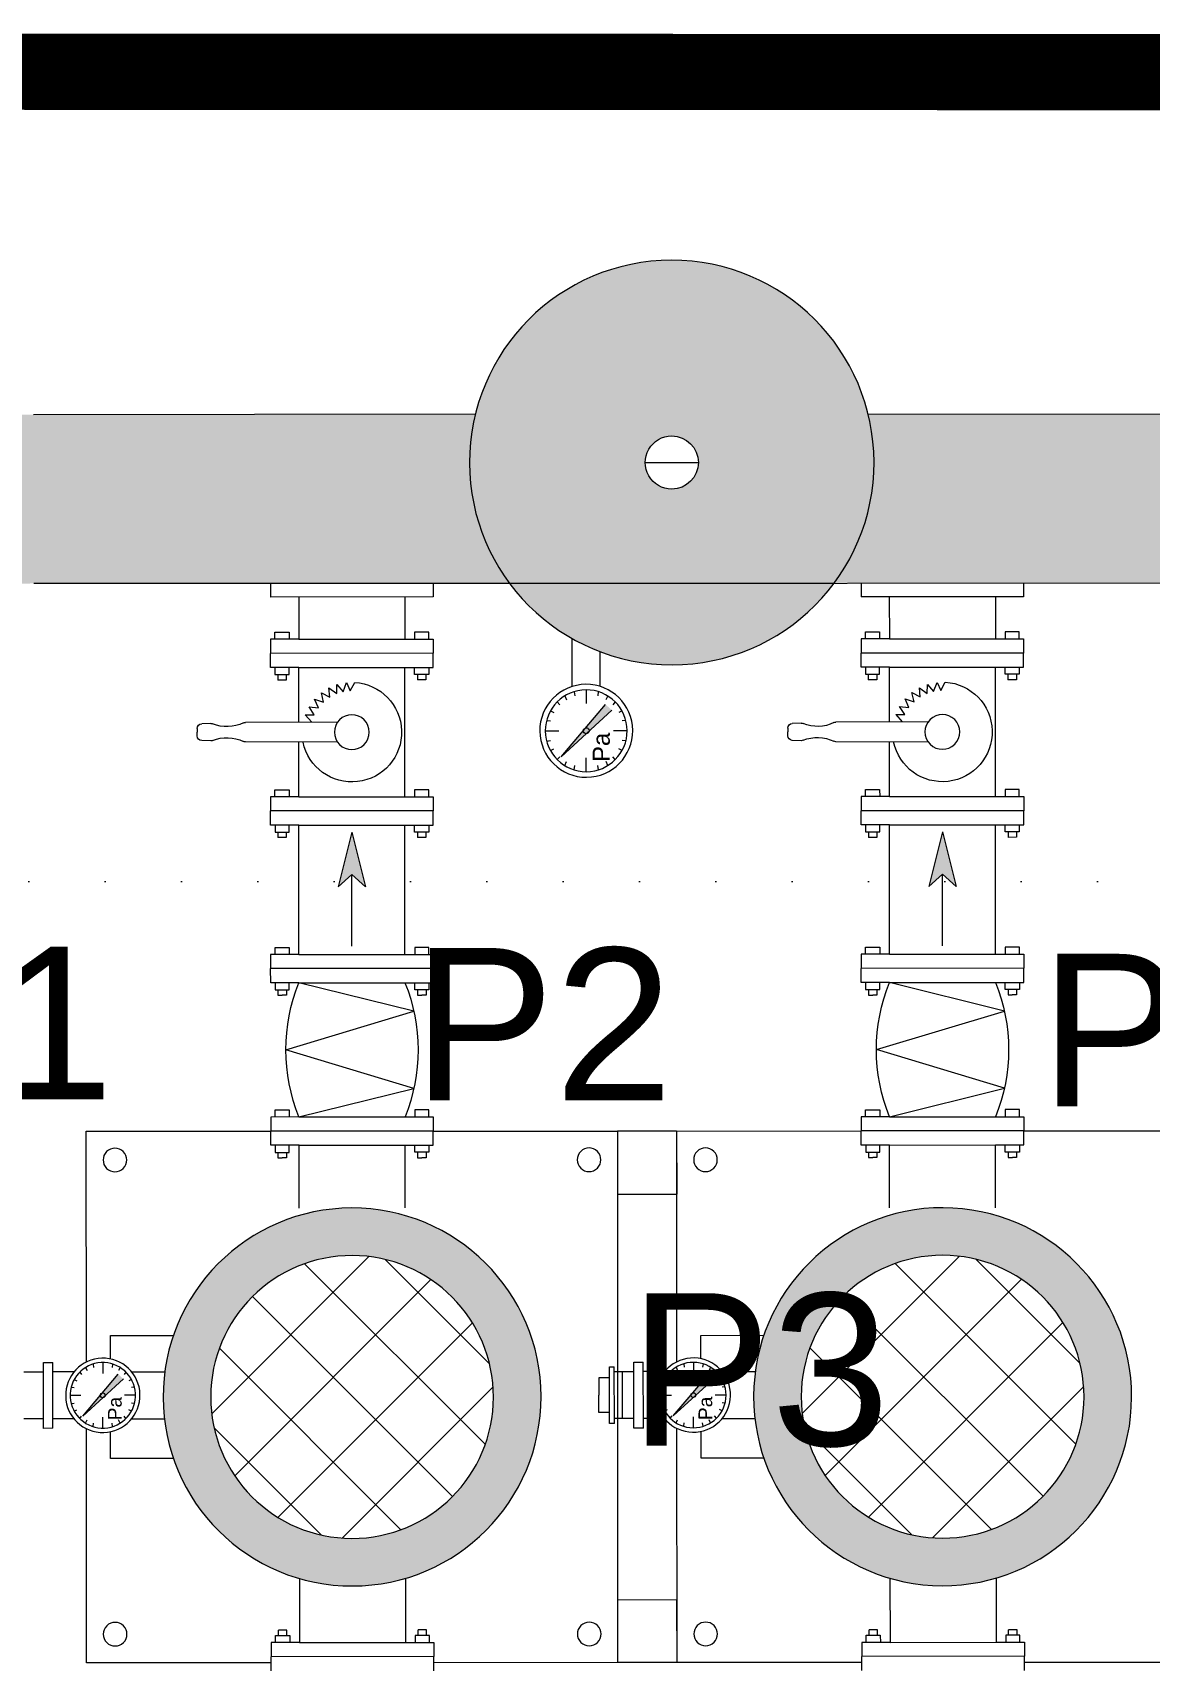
# Model space of a CAD drawing. Extents: x -6531732 to 89637, y -8915 to 32458.
# Drawn here: x 13643 to 14742, y 18148 to 19758 of the extents above; entities that cross this region are included whole.
import ezdxf

# ---------------------------------------------------------------- set-up
doc = ezdxf.new("R2010")
doc.units = 0
doc.linetypes.add('ACAD_ISO07W100', pattern=[3, 0, -3])
for name, color, linetype, lineweight in [('SAN-MC-Circuit_Informatii', 83, 'ACAD_ISO07W100', 25), ('SAN-MC-HIDRANT', 1, 'HE_LINE', 25), ('SAN-MC-VALVE', 7, 'Continuous', 5)]:
    doc.layers.add(name, color=color, linetype=linetype, lineweight=lineweight)
doc.layers.add('SAN-MC-TEXT', color=7, linetype='Continuous')
doc.styles.get("Standard").update_dxf_attribs({"font": 'arial.ttf'})
doc.linetypes.add('HE_LINE', pattern='A,300,-250,["HE",Standard,S=0.5,R=0,X=-100.5,Y=-30.5],-100', length=650)

# ---------------------------------------------------------------- blocks, each defined once
blk = doc.blocks.new('A$Cb37f46ee')
h = blk.add_hatch(color=1)
h.dxf.hatch_style = 1
h.set_gradient(color1=(255, 0, 0), one_color=1, tint=1)
edge = h.paths.add_edge_path()
edge.add_ellipse((1338.641188432171, 1565.698632442607), major_axis=(-0.2704032452184293, 198.9842742863764), ratio=0.9999999998978065, start_angle=0, end_angle=360, ccw=False)
edge = h.paths.add_edge_path(flags=16)
edge.add_ellipse((1338.641188432171, 1565.698632442607), major_axis=(-18.48981792940014, 18.48738759979488), ratio=0.9999999999956669, start_angle=135.019911698082, end_angle=315.01991169808196, ccw=False)
edge.add_ellipse((1338.641188432171, 1565.698632442607), major_axis=(18.48738759984724, 18.48981792945252), ratio=0.9999999999974074, start_angle=45.01991169828028, end_angle=225.0199116982804, ccw=False)
h = blk.add_hatch(color=1)
h.dxf.hatch_style = 1
h.set_gradient(color1=(255, 0, 0), one_color=1, tint=1)
edge = h.paths.add_edge_path()
edge.add_ellipse((1338.641188383743, 1565.698632467396), major_axis=(-0.2704032452184489, 198.984274286401), ratio=1, start_angle=233.2839762483547, end_angle=283.69767807750117, ccw=False)
edge.add_line((1498.310329760134, 1446.952770132852), (2327.353552301753, 1447.508180462948))
edge.add_line((2327.353552301123, 1447.508180462941), (2327.342634333938, 1613.623638390854))
edge.add_line((2327.342634333938, 1613.623638390854), (1531.902063446243, 1613.080577241781))
edge = h.paths.add_edge_path()
edge.add_ellipse((1338.641188383743, 1565.698632467396), major_axis=(-0.2704032452184489, 198.984274286401), ratio=1, start_angle=76.13726527203607, end_angle=126.5315216936593, ccw=False)
edge.add_line((1145.388036686636, 1613.112068149054), (4.982800398021936, 1611.955840448962))
edge.add_line((4.982800398021936, 1611.955840448962), (4.982800398021936, 1446.163518920308))
edge.add_line((4.982800398021936, 1446.163518920308), (1178.912416960931, 1447.032992479157))
h = blk.add_hatch(color=114)
h.dxf.hatch_style = 1
h.set_gradient(color1=(0, 153, 76), one_color=1, tint=1)
edge = h.paths.add_edge_path()
edge.add_ellipse((1605.134615678049, 646.6361134640465), major_axis=(0.562618644086931, 185.9321822845167), ratio=0.9999999998981819, start_angle=0, end_angle=360, ccw=False)
edge = h.paths.add_edge_path(flags=16)
edge.add_ellipse((1605.134615678049, 646.6361134640465), major_axis=(0.1490301873618564, 139.1227307773047), ratio=0.9999999998980316, start_angle=0, end_angle=360, ccw=False)
edge = h.paths.add_edge_path()
edge.add_ellipse((1024.093935610435, 646.3959984787762), major_axis=(-0.4396791596564452, 185.9325136469089), ratio=0.9999999998981846, start_angle=0, end_angle=360, ccw=False)
edge = h.paths.add_edge_path(flags=16)
edge.add_ellipse((1024.093935610435, 646.3959984787762), major_axis=(0.1927572458284526, 139.1226770644844), ratio=0.9999999998990745, start_angle=0, end_angle=360, ccw=False)
edge = h.paths.add_edge_path()
edge.add_ellipse((2101.221432826191, 646.6685289182642), major_axis=(0.3938330508608517, 130.1525275991617), ratio=0.9999999998981818, start_angle=0, end_angle=360, ccw=False)
edge = h.paths.add_edge_path(flags=16)
edge.add_ellipse((2101.221432826191, 646.6685289182642), major_axis=(0.1043211311532996, 97.38591154411337), ratio=0.9999999998980313, start_angle=0, end_angle=360, ccw=False)
at = {"layer": 'SAN-MC-VALVE'}
for color, points in [(1, [(1229.69256878522, 1276.19412939205), (1279.721747262112, 1321.933760008978), (1273.496030875191, 1327.736976832792)]), (256, [(1010.42262303055, 1148.301357941775), (1023.907764825679, 1160.405934252642), (1037.402906445495, 1148.312507564202), (1023.890526350297, 1202.120402056869)]), (256, [(1591.463303073018, 1148.541472927041), (1604.948444869078, 1160.646049213097), (1618.44358646468, 1148.552622524705), (1604.931206369482, 1202.360517017372)]), (1, [(758.9995088267024, 627.5342007894069), (799.0228516084026, 664.125905263114), (794.0422784943948, 668.7684787568978)]), (1, [(1340.040188844956, 627.7743157003279), (1380.063531651802, 664.3660201988059), (1375.082958536863, 669.0085936430078)])]:
    blk.add_hatch(color=color, dxfattribs=at).paths.add_polyline_path(points)
h = blk.add_hatch(dxfattribs=at)
h.set_pattern_fill('ANSI37', color=256, scale=26.61722575741109, angle=0.003765769398023323, style=0)
h.set_pattern_definition([(135.0236774644143, (41589.78579179634, -23046.39483298534), (-41.72590263864461, -41.76040334104802), []), (225.0236774702417, (41589.78579179634, -23046.39483298534), (41.7604033368072, -41.72590264289484), [])])
edge = h.paths.add_edge_path()
edge.add_ellipse((1024.093935610435, 646.3959985283545), major_axis=(0.7712363158023531, 139.1206728832573), ratio=0.9999999998976767, start_angle=-89.63878632996438, end_angle=90.36121367003562, ccw=False)
edge.add_ellipse((1024.093935610435, 646.3959985283545), major_axis=(0.4716869232342235, 139.1220109845713), ratio=0.9999999998990718, start_angle=90.23784719671971, end_angle=270.23784719671966, ccw=False)
h = blk.add_hatch(dxfattribs=at)
h.set_pattern_fill('ANSI37', color=256, scale=26.61722575741109, angle=0.003765769398023323, style=0)
h.set_pattern_definition([(135.0236774644143, (42170.82647186395, -23046.15471807445), (-41.72590263864461, -41.76040334104802), []), (225.0236774702417, (42170.82647186395, -23046.15471807445), (41.7604033368072, -41.72590264289484), [])])
edge = h.paths.add_edge_path()
edge.add_ellipse((1605.13461562962, 646.6361134888102), major_axis=(-1.013802810771349, 139.1191167050459), ratio=0.9999999998980239, start_angle=269.6260650039544, end_angle=449.6260650039544, ccw=False)
edge.add_ellipse((1605.13461562962, 646.6361134888102), major_axis=(-1.131211547912141, 139.1182115662027), ratio=0.9999999998976731, start_angle=89.57771042291603, end_angle=269.57771042291597, ccw=False)
for p, q in [((1145.38803671085, 1613.112068049897), (710.6788242875482, 1612.720574152958)), ((2327.342634357221, 1613.623638341276), (1531.902063458867, 1613.080577134569)), ((1312.494357818447, 1565.687827266385), (1364.788019045896, 1565.709437618803)), ((710.850812760822, 1446.928252599493), (1498.423052255705, 1447.104490441703)), ((943.7898378602113, 1446.723614636692), (943.7953490490909, 1433.387383191963)), ((1103.756000311754, 1433.453486903094), (943.7953490490909, 1433.387383191963)), ((971.6338597412105, 1433.398887473853), (971.6510224106605, 1391.867884314037)), ((1075.956023624807, 1433.441998635037), (1075.973186295188, 1391.910995400878)), ((1103.750489072583, 1446.789718347802), (1103.756000311754, 1433.453486903094)), ((1179.131295826926, 1446.738938813916), (2327.353552300192, 1447.508180388548)), ((1524.830517853319, 1446.963729597173), (1524.83602904313, 1433.627498152462)), ((1684.796680381231, 1433.693601888335), (1524.83602904313, 1433.627498152462)), ((1552.674539759464, 1433.639002434309), (1552.691702480137, 1392.107999200151)), ((1656.996703643992, 1433.68211352115), (1657.013866362802, 1392.151110361356)), ((1684.791169165343, 1447.029833233886), (1684.796680381231, 1433.693601888335)), ((971.6510224106605, 1391.867884314037), (943.8317787215929, 1391.856388039087)), ((943.8317787215929, 1391.856388039087), (943.8375268715317, 1377.946766144898)), ((948.164750361524, 1398.812990751238), (962.0743722298066, 1398.818738901082)), ((948.1676244229893, 1391.858179779327), (948.164750361524, 1398.812990751238)), ((962.0743722298066, 1398.818738901082), (962.0772463182802, 1391.863927929222)), ((971.6510224106605, 1391.867884314037), (1075.973186295188, 1391.910995400878)), ((1075.973186295188, 1391.910995400878), (1103.792429984256, 1391.922491675828)), ((1099.45371019718, 1398.875510833081), (1085.544088326104, 1398.869762683211)), ((1085.544088326104, 1398.869762683211), (1085.546962364286, 1391.914951810482)), ((1099.456584258645, 1391.920699935563), (1099.45371019718, 1398.875510833081)), ((1103.792429984256, 1391.922491675828), (1103.798178134195, 1378.012869880797)), ((1552.691702480137, 1392.107999200151), (1524.872458716563, 1392.096502925197)), ((1524.872458716563, 1392.096502925197), (1524.878206866502, 1378.186881130165)), ((1529.205430403992, 1399.053105637347), (1543.115052222915, 1399.058853787192)), ((1529.208304441243, 1392.09829473983), (1529.205430403992, 1399.053105637347)), ((1543.115052222915, 1399.058853787192), (1543.117926310457, 1392.104042889678)), ((1552.691702480137, 1392.107999200151), (1657.013866362802, 1392.151110361356)), ((1657.013866362802, 1392.151110361356), (1684.833110052801, 1392.162606636302)), ((1680.494390263862, 1399.115625793529), (1666.584768394649, 1399.109877668478)), ((1666.584768394649, 1399.109877668478), (1666.587642457045, 1392.155066671781)), ((1680.497264302045, 1392.160814821669), (1680.494390263862, 1399.115625793529)), ((1684.833110052801, 1392.162606636302), (1684.838858177594, 1378.252984766877)), ((1103.798178134195, 1378.012869880797), (943.8375268715317, 1377.946766144898)), ((1103.798178134195, 1378.012869880797), (943.8375268715317, 1377.946766144898)), ((943.8432750214706, 1364.037144275499), (943.8375268715317, 1377.946766144898)), ((1103.80392630928, 1364.103247986583), (1103.798178134195, 1378.012869880797)), ((1684.838858177594, 1378.252984766877), (1524.878206866502, 1378.186881130165)), ((1684.838858177594, 1378.252984766877), (1524.878206866502, 1378.186881130165)), ((1524.883954990364, 1364.277259235951), (1524.878206866502, 1378.186881130165)), ((1684.844606327533, 1364.343362971846), (1684.838858177594, 1378.252984766877)), ((971.6625186863239, 1364.048640649606), (943.8432750214706, 1364.037144275499)), ((948.1791207237984, 1364.038936090132), (948.1819947852637, 1357.084125217403)), ((948.1819947852637, 1357.084125217403), (962.0916166805546, 1357.089873342484)), ((950.9664182296838, 1357.085275833986), (950.968630223244, 1351.732617619127)), ((959.3071932100574, 1357.088722626719), (959.3094051766093, 1351.736064411856)), ((962.0916166805546, 1357.089873342484), (962.088742592081, 1364.044684240002)), ((971.6625186863239, 1364.048640649606), (1075.984682569921, 1364.091751711654)), ((971.6847545697237, 1310.241296205011), (971.6625186863239, 1364.048640649606)), ((1075.984682569921, 1364.091751711654), (1103.80392630928, 1364.103247986583)), ((1076.037265569612, 1236.849118939161), (1075.984682569921, 1364.091751711654)), ((1085.561332826212, 1357.140897124587), (1085.558458713524, 1364.095708121236)), ((1099.47095462092, 1357.146645274432), (1085.561332826212, 1357.140897124587)), ((1088.345756196126, 1357.142047765938), (1088.347968212969, 1351.789389551101)), ((1096.686531200714, 1357.145494657871), (1096.688743192411, 1351.792836443012)), ((1099.468080559454, 1364.101456271106), (1099.47095462092, 1357.146645274432)), ((1552.703198753938, 1364.288755510901), (1524.883954990364, 1364.277259235951)), ((1529.219800790481, 1364.279051075398), (1529.222674852877, 1357.324240078724)), ((1529.222674852877, 1357.324240078724), (1543.132296648517, 1357.329988228594)), ((1532.007098273083, 1357.325390794442), (1532.009310240566, 1351.972732505241)), ((1540.347873229242, 1357.328837587222), (1540.350085245154, 1351.976179397148)), ((1543.132296648517, 1357.329988228594), (1543.129422610335, 1364.284799225268)), ((1552.703198753938, 1364.288755510901), (1657.025362638466, 1364.331866696924)), ((1552.725434587977, 1310.481411165467), (1552.703198753938, 1364.288755510901)), ((1657.025362638466, 1364.331866696924), (1684.844606327533, 1364.343362971846)), ((1657.077945587866, 1237.089233899664), (1657.025362638466, 1364.331866696924)), ((1666.602012819319, 1357.381012109854), (1666.599138731777, 1364.335822982583)), ((1680.511634688533, 1357.386760259695), (1666.602012819319, 1357.381012109854)), ((1669.386436264671, 1357.382162726441), (1669.388648256368, 1352.029504511578)), ((1677.727211245045, 1357.385609618326), (1677.729423210665, 1352.032951304311)), ((1680.508760626137, 1364.341571132449), (1680.511634688533, 1357.386760259695)), ((959.3094051766093, 1351.736064411856), (950.968630223244, 1351.732617619127)), ((995.9711659538443, 1330.097308229939), (993.8450074407156, 1339.164462457276)), ((993.8450074407156, 1339.164462457276), (1002.147471221804, 1334.87645023959)), ((1002.147471221804, 1334.87645023959), (1001.251146902039, 1343.905595671535)), ((1001.251146902039, 1343.905595671535), (1009.031526711478, 1338.352292938533)), ((1009.031526711478, 1338.352292938533), (1009.127287652984, 1347.165411767488)), ((1009.127287652984, 1347.165411767488), (1015.235710483685, 1340.223853783671)), ((1015.235710483685, 1340.223853783671), (1018.570074293471, 1349.145008682983)), ((1018.570074293471, 1349.145008682983), (1022.314862240746, 1341.117004513682)), ((1022.314862240746, 1341.117004513682), (1026.745256766386, 1349.344751939338)), ((1096.688743192411, 1351.792836443012), (1088.347968212969, 1351.789389551101)), ((1242.571105695039, 1340.263322391602), (1243.145367832563, 1336.16394309876)), ((1254.458357761323, 1341.926775104926), (1254.463864811405, 1328.600460217131)), ((1266.346980621747, 1340.273147823329), (1265.776106774516, 1336.173295329005)), ((1540.350085245154, 1351.976179397148), (1532.009310240566, 1351.972732505241)), ((1577.011845946952, 1330.337423190442), (1574.885687533475, 1339.404577417732)), ((1574.885687533475, 1339.404577417732), (1583.188151214912, 1335.116565224856)), ((1583.188151214912, 1335.116565224856), (1582.291826870001, 1344.145710632012)), ((1582.291826870001, 1344.145710632012), (1590.072206778161, 1338.592407899036)), ((1590.072206778161, 1338.592407899036), (1590.167967696383, 1347.405526752755)), ((1590.167967696383, 1347.405526752755), (1596.276390576444, 1340.463968744123)), ((1596.276390576444, 1340.463968744123), (1599.610754311725, 1349.385123569118)), ((1599.610754311725, 1349.385123569118), (1603.355542234785, 1341.357119399792)), ((1603.355542234785, 1341.357119399792), (1607.785936760425, 1349.584866800637)), ((1677.729423210665, 1352.032951304311), (1669.388648256368, 1352.029504511578)), ((986.8961635825108, 1317.49806232519), (981.7051334573771, 1325.409023135879)), ((981.7051334573771, 1325.409023135879), (990.8932826702367, 1324.325951978371)), ((990.8932826702367, 1324.325951978371), (987.2472874360974, 1332.997900891056)), ((987.2472874360974, 1332.997900891056), (995.9711659538443, 1330.097308229939)), ((1219.233130313165, 1321.263178650348), (1222.496388690255, 1319.733720463944)), ((1225.999959250621, 1330.262805967668), (1228.398874553561, 1327.418959333812)), ((1233.291150537028, 1336.038905042136), (1235.016804568178, 1332.219358870814)), ((1275.63042406895, 1336.056401746904), (1273.907927392691, 1332.23543071582)), ((1282.926386710897, 1330.286330766958), (1280.529822691053, 1327.44050245783)), ((1289.700651598803, 1321.292299393677), (1286.438658487692, 1319.760144586016)), ((1567.936843575619, 1317.738177335246), (1562.745813426271, 1325.649138096382)), ((1562.745813426271, 1325.649138096382), (1571.933962662413, 1324.566066839718)), ((1571.933962662413, 1324.566066839718), (1568.287967503711, 1333.238015876326)), ((1568.287967503711, 1333.238015876326), (1577.011845946952, 1330.337423190442)), ((884.9770836305688, 1308.960517482159), (876.1843570113997, 1308.680366166169)), ((1009.93537530367, 1310.402911330602), (919.1322516358341, 1310.019253455859)), ((977.9299493615399, 1317.494357055206), (986.8961635825108, 1317.49806232519)), ((977.9299493615399, 1317.494357055206), (984.3618005092139, 1310.294858775411)), ((1215.519949468493, 1311.956204231188), (1219.191628395289, 1311.454771046487)), ((1293.421523349069, 1311.988397028632), (1289.750260162808, 1311.483929395064)), ((1452.73614963115, 1304.284375711355), (1452.737659046135, 1300.631855161511)), ((1466.017763648822, 1309.200632343505), (1457.225037104159, 1308.920481052279)), ((1590.976055373147, 1310.643026191927), (1500.172931679233, 1310.259368341969)), ((1558.970629354648, 1317.734472040476), (1567.936843575619, 1317.738177335246)), ((1558.970629354648, 1317.734472040476), (1565.40248057869, 1310.534973711074)), ((871.6954696371104, 1304.044260726088), (871.6969790278818, 1300.391740275401)), ((871.6984932037885, 1296.727744496657), (871.6969837878714, 1300.380265046526)), ((884.9583114969428, 1291.823269091601), (876.1912107613753, 1292.095350796571)), ((1009.943607060879, 1290.483351413059), (919.1639961196925, 1290.79187942389)), ((971.7151016850839, 1236.806007852345), (971.6928658016841, 1290.613352197757)), ((1214.219960535585, 1301.84158507027), (1227.628085560806, 1301.847126007022)), ((1215.528308766603, 1291.728043893465), (1219.199572026439, 1292.23251150224)), ((1294.729871653661, 1301.874855851824), (1281.321746553935, 1301.869314915097)), ((1293.429882646247, 1291.760236715698), (1289.758203696168, 1292.261669900421)), ((1452.739173196896, 1296.967859432345), (1452.737663780979, 1300.620379907847)), ((1465.998991514265, 1292.063384076868), (1457.231890854135, 1292.335465657918)), ((1590.984287129424, 1290.723466274358), (1500.204676189169, 1291.031994384346)), ((1552.755781728483, 1237.04612283759), (1552.733545869298, 1290.853467183024)), ((1219.249180516868, 1282.424141553183), (1222.511173701554, 1283.956296261735)), ((1226.023445403844, 1273.430110155139), (1228.420009399473, 1276.275938489078)), ((1254.491515404254, 1261.690494620925), (1254.486008255451, 1275.016809508696)), ((1282.949872838974, 1273.453634954451), (1280.550957536965, 1276.297481513942)), ((1289.716701826721, 1282.453262271771), (1286.453443498991, 1283.982720458149)), ((1233.319408120296, 1267.660039199982), (1235.041904672689, 1271.48101030543)), ((1242.60285156843, 1263.443293123531), (1243.17372541473, 1267.543145617903)), ((1266.378726494208, 1263.453118555255), (1265.804464232817, 1267.552497823359)), ((1275.658681552566, 1267.67753590475), (1273.933027522347, 1271.497082051283)), ((948.2288296359475, 1243.751114314331), (962.1384515293757, 1243.75686243939)), ((948.2317037216271, 1236.79630331766), (948.2288296359475, 1243.751114314331)), ((962.1384515293757, 1243.75686243939), (962.1413255927037, 1236.802051541872)), ((1099.517789471603, 1243.813634470542), (1085.608167625673, 1243.807886246283)), ((1085.608167625673, 1243.807886246283), (1085.611041688069, 1236.853075323976)), ((1099.520663557283, 1236.858823473871), (1099.517789471603, 1243.813634470542)), ((1529.26950965327, 1243.991229274787), (1543.179131522484, 1243.9969773255)), ((1529.272383765026, 1237.036418278138), (1529.26950965327, 1243.991229274787)), ((1543.179131522484, 1243.9969773255), (1543.18200558488, 1237.042166427982)), ((1680.558469488926, 1244.053749331837), (1666.648847669072, 1244.048001181971)), ((1666.648847669072, 1244.048001181971), (1666.651721756614, 1237.093190309242)), ((1680.561343625828, 1237.098938459134), (1680.558469488926, 1244.053749331837)), ((971.7151016850839, 1236.806007852345), (943.895858021162, 1236.794511577395)), ((943.895858021162, 1236.794511577395), (943.9016061720322, 1222.884889683206)), ((971.7151016850839, 1236.806007852345), (1076.037265569612, 1236.849118939161)), ((1076.037265569612, 1236.849118939161), (1103.85650925868, 1236.860615313268)), ((1103.85650925868, 1236.860615313268), (1103.862257383473, 1222.950993419101)), ((1552.755781728483, 1237.04612283759), (1524.93653801427, 1237.034626463505)), ((1524.93653801427, 1237.034626463505), (1524.942286139994, 1223.125004668473)), ((1552.755781728483, 1237.04612283759), (1657.077945587866, 1237.089233899664)), ((1657.077945587866, 1237.089233899664), (1684.897189327225, 1237.10073017461)), ((1684.897189327225, 1237.10073017461), (1684.902937476232, 1223.191108404368)), ((1103.862257383473, 1222.950993419101), (943.9016061720322, 1222.884889683206)), ((1103.862257383473, 1222.950993419101), (943.9016061720322, 1222.884889683206)), ((943.907354295894, 1208.97526791296), (943.9016061720322, 1222.884889683206)), ((971.7265979849617, 1208.98676418791), (943.907354295894, 1208.97526791296)), ((948.2431999982218, 1208.977059628436), (948.2460740848328, 1202.022248755686)), ((962.155695954978, 1202.027996880792), (962.1528218916501, 1208.982807778284)), ((971.7265979849617, 1208.98676418791), (1076.04876186949, 1209.029875249962)), ((971.7791809846531, 1081.744131415442), (971.7265979849617, 1208.98676418791)), ((1076.04876186949, 1209.029875249962), (1103.868005558557, 1209.041371549702)), ((1076.101344869181, 1081.787242576625), (1076.04876186949, 1209.029875249962)), ((1085.625412075489, 1202.079020687681), (1085.622538037307, 1209.033831684355)), ((1099.532159833878, 1209.03957980941), (1099.535033919557, 1202.084768911918)), ((1103.868005558557, 1209.041371549702), (1103.862257383473, 1222.950993419101)), ((1684.902937476232, 1223.191108404368), (1524.942286139994, 1223.125004668473)), ((1684.902937476232, 1223.191108404368), (1524.942286139994, 1223.125004668473)), ((1524.948034314148, 1209.215382774284), (1524.942286139994, 1223.125004668473)), ((1552.767278053507, 1209.226879074024), (1524.948034314148, 1209.215382774284)), ((1529.283880090981, 1209.217174613703), (1529.286754152447, 1202.262363716189)), ((1543.1963759723, 1202.268111766902), (1543.193501884758, 1209.222922763551)), ((1552.767278053507, 1209.226879074024), (1657.089441937103, 1209.269990235229)), ((1552.819861028984, 1081.984246375894), (1552.767278053507, 1209.226879074024)), ((1657.089441937103, 1209.269990235229), (1684.908685602888, 1209.281486510154)), ((1657.142024911649, 1082.027357437968), (1657.089441937103, 1209.269990235229)), ((1666.666092093743, 1202.319135648137), (1666.663218031346, 1209.273946545676)), ((1680.57283990056, 1209.27969469552), (1680.575713988103, 1202.324883773239)), ((1684.908685602888, 1209.281486510154), (1684.902937476232, 1223.191108404368)), ((948.2460740848328, 1202.022248755686), (962.155695954978, 1202.027996880792)), ((951.0304975292529, 1202.023399372294), (951.0327095209504, 1196.670741157435)), ((959.3734844761784, 1196.67418795019), (951.0327095209504, 1196.670741157435)), ((959.3712725086953, 1202.02684626418), (959.3734844761784, 1196.67418795019)), ((1023.890526349365, 1202.120402007316), (1010.422623053833, 1148.301357892196)), ((1023.890526349365, 1202.120402007316), (1037.402906494855, 1148.312507539438)), ((1099.535033919557, 1202.084768911918), (1085.625412075489, 1202.079020687681)), ((1088.409835496626, 1202.080171403399), (1088.412047512538, 1196.727513188565)), ((1096.752822491981, 1196.73095998132), (1088.412047512538, 1196.727513188565)), ((1096.750610449992, 1202.083618171364), (1096.752822491981, 1196.73095998132)), ((1529.286754152447, 1202.262363716189), (1543.1963759723, 1202.268111766902)), ((1532.071177596867, 1202.263514357561), (1532.073389539204, 1196.91085614268)), ((1540.414164519578, 1196.914302935456), (1532.073389539204, 1196.91085614268)), ((1540.411952526949, 1202.266961125526), (1540.414164519578, 1196.914302935456)), ((1604.93120641791, 1202.360516992583), (1591.463303072087, 1148.541472902227)), ((1604.93120641791, 1202.360516992583), (1618.443586487963, 1148.552622499916)), ((1680.575713988103, 1202.324883773239), (1666.666092093743, 1202.319135648137)), ((1669.450515563309, 1202.320286289534), (1669.452727505646, 1196.967628049886)), ((1677.793502460874, 1196.97107486743), (1669.452727505646, 1196.967628049886)), ((1677.791290542751, 1202.323733156631), (1677.793502460874, 1196.97107486743)), ((1010.422623053833, 1148.301357892196), (1023.907764849893, 1160.405934227852)), ((1023.936879471585, 1089.953113200754), (1023.907764849893, 1160.405934227852)), ((1037.402906494855, 1148.312507539438), (1023.907764849893, 1160.405934227852)), ((1591.463303072087, 1148.541472902227), (1604.948444868147, 1160.64604918833)), ((1604.977559538267, 1090.193228086864), (1604.948444868147, 1160.64604918833)), ((1618.443586487963, 1148.552622499916), (1604.948444868147, 1160.64604918833)), ((971.7791809846531, 1081.744131415442), (943.9599372955854, 1081.732635115677)), ((943.9599372955854, 1081.732635115677), (943.9656854464556, 1067.8230132463)), ((948.292908933654, 1088.689237827824), (962.2025307786535, 1088.694985977694)), ((948.2957829960505, 1081.734426955121), (948.292908933654, 1088.689237827824)), ((962.2025307786535, 1088.694985977694), (962.2054048904101, 1081.740175104991)), ((971.7791809846531, 1081.744131415442), (1076.101344869181, 1081.787242576625)), ((1076.101344869181, 1081.787242576625), (1103.920588533103, 1081.798738851598)), ((1099.58186876931, 1088.75175800885), (1085.67224687495, 1088.74600985898)), ((1085.67224687495, 1088.74600985898), (1085.675120987638, 1081.791198887073)), ((1099.584742831707, 1081.796947012175), (1099.58186876931, 1088.75175800885)), ((1103.920588533103, 1081.798738851598), (1103.926336708188, 1067.889116957409)), ((1552.819861028984, 1081.984246375894), (1525.000617313839, 1081.972750100944)), ((1525.000617313839, 1081.972750100944), (1525.006365438632, 1068.063128206777)), ((1529.333588951908, 1088.929352813117), (1543.243210796907, 1088.935100962986)), ((1529.336463015235, 1081.974541841235), (1529.333588951908, 1088.929352813117)), ((1543.243210796907, 1088.935100962986), (1543.246084884449, 1081.980289966315)), ((1552.819861028984, 1081.984246375894), (1657.142024911649, 1082.027357437968)), ((1657.142024911649, 1082.027357437968), (1684.961268625862, 1082.038853737682)), ((1680.622548812709, 1088.991872894934), (1666.71292696771, 1088.98612474509)), ((1666.71292696771, 1088.98612474509), (1666.715801031038, 1082.031313847576)), ((1680.625422875106, 1082.037061997442), (1680.622548812709, 1088.991872894934)), ((1684.961268625862, 1082.038853737682), (1684.967016775801, 1068.12923194265)), ((1103.926336708188, 1067.889116957409), (943.9656854464556, 1067.8230132463)), ((1103.926336708188, 1067.889116957409), (943.9656854464556, 1067.8230132463)), ((943.9714335954632, 1053.913391451268), (943.9656854464556, 1067.8230132463)), ((1103.932084882341, 1053.979495187141), (1103.926336708188, 1067.889116957409)), ((1684.967016775801, 1068.12923194265), (1525.006365438632, 1068.063128206777)), ((1684.967016775801, 1068.12923194265), (1525.006365438632, 1068.063128206777)), ((1525.012113564357, 1054.153506337356), (1525.006365438632, 1068.063128206777)), ((1684.972764900594, 1054.219610048458), (1684.967016775801, 1068.12923194265)), ((971.7906772593851, 1053.924887726218), (943.9714335954632, 1053.913391451268)), ((948.3072792959283, 1053.915183191508), (948.3101533583249, 1046.960372269226)), ((948.3101533583249, 1046.960372269226), (962.2197752526845, 1046.966120419074)), ((951.0945768036763, 1046.961522910602), (951.0967887711595, 1041.608864695718)), ((959.4353518082644, 1046.964969802513), (959.4375637999619, 1041.612311513261)), ((962.2197752526845, 1046.966120419074), (962.2169011902879, 1053.920931341403)), ((971.7906772593851, 1053.924887726218), (1076.112841143913, 1053.967998813034)), ((1084.852682260505, 1025.8591652615), (971.7906772593851, 1053.924887726218)), ((1076.112841143913, 1053.967998813034), (1103.932084882341, 1053.979495187141)), ((1085.689491399273, 1047.017144300331), (1085.68661726237, 1053.971955197874)), ((1099.599113193981, 1047.022892450226), (1085.689491399273, 1047.017144300331)), ((1088.473914744973, 1047.018294916943), (1088.476126786962, 1041.665636726873)), ((1096.814689774706, 1047.021741734483), (1096.816901790618, 1041.669083519602)), ((1099.596239131584, 1053.977703347744), (1099.599113193981, 1047.022892450226)), ((1552.831357352145, 1054.165002711463), (1525.012113564357, 1054.153506337356)), ((1529.347959365405, 1054.155298152011), (1529.350833451084, 1047.200487254493)), ((1529.350833451084, 1047.200487254493), (1543.260455246724, 1047.206235404341)), ((1532.13525682193, 1047.20163787108), (1532.137468838773, 1041.848979680984)), ((1540.476031778089, 1047.205084688623), (1540.478243818216, 1041.85242644895)), ((1543.260455246724, 1047.206235404341), (1543.257581159181, 1054.161046277091)), ((1552.831357352145, 1054.165002711463), (1657.153521236673, 1054.208113748722)), ((1665.893362253613, 1026.099280246766), (1552.831357352145, 1054.165002711463)), ((1657.153521236673, 1054.208113748722), (1684.972764900594, 1054.219610048458)), ((1666.730171393312, 1047.257259186445), (1666.727297329984, 1054.212070183141)), ((1680.639793262526, 1047.263007336333), (1666.730171393312, 1047.257259186445)), ((1669.514594837732, 1047.25840990221), (1669.516806805215, 1041.905751612983)), ((1677.85536984232, 1047.261856694939), (1677.857581759512, 1041.909198504869)), ((1680.636919200129, 1054.217818332982), (1680.639793262526, 1047.263007336333)), ((951.0967887711595, 1041.608864695718), (955.2671762990649, 1041.610588166488)), ((959.4375637999619, 1041.612311513261), (955.2671762990649, 1041.610588166488)), ((1088.476126786962, 1041.665636726873), (1092.646514263644, 1041.667360073669)), ((1096.816901790618, 1041.669083519602), (1092.646514263644, 1041.667360073669)), ((1532.137468838773, 1041.848979680984), (1536.307856340602, 1041.850703027809)), ((1540.478243818216, 1041.85242644895), (1536.307856340602, 1041.850703027809)), ((1669.516806805215, 1041.905751612983), (1673.687194332189, 1041.907475034124)), ((1677.857581759512, 1041.909198504869), (1673.687194332189, 1041.907475034124)), ((958.9525965095381, 987.877231347953), (1084.852682260505, 1025.8591652615)), ((1539.993276503577, 988.1173463580344), (1665.893362253613, 1026.099280246766)), ((1084.884031306661, 949.9993668572861), (958.9525965095381, 987.877231347953)), ((1665.9247113007, 950.2394817185814), (1539.993276503577, 988.1173463580344)), ((971.8452612447436, 921.8402082574321), (1084.884031306661, 949.9993668572861)), ((1552.885941263929, 922.0803231435675), (1665.9247113007, 950.2394817185814)), ((971.8452612447436, 921.8402082574321), (944.0260175314615, 921.8287119825072)), ((944.0260175314615, 921.8287119825072), (944.0317656562547, 907.9190900882932)), ((948.3589891695301, 928.7853146946582), (962.268611038744, 928.7910628445279)), ((948.3618632822181, 921.8305036979837), (948.3589891695301, 928.7853146946582)), ((962.268611038744, 928.7910628445279), (962.2714851020719, 921.8362518478534)), ((971.8452612447436, 921.8402082574321), (1076.167425129272, 921.8833193194841)), ((1076.167425129272, 921.8833193194841), (1103.986668843485, 921.8948156192491)), ((1099.647949031263, 928.8478347764758), (1085.738327185332, 928.842086626606)), ((1085.738327185332, 928.842086626606), (1085.741201272875, 921.8872757291138)), ((1099.650823142088, 921.893023878958), (1099.647949031263, 928.8478347764758)), ((1103.986668843485, 921.8948156192491), (1103.992416994355, 907.9851938241918)), ((1552.885941263929, 922.0803231435675), (1525.066697599075, 922.0688268686172)), ((1525.066697599075, 922.0688268686172), (1525.072445749014, 908.1592050735599)), ((1529.399669238075, 929.0254295807681), (1543.30929110822, 929.0311777306379)), ((1529.402543301403, 922.0706186832504), (1529.399669238075, 929.0254295807681)), ((1543.30929110822, 929.0311777306379), (1543.312165169686, 922.0763668083055)), ((1552.885941263929, 922.0803231435675), (1657.208105147525, 922.1234343047508)), ((1657.208105147525, 922.1234343047508), (1685.027348836593, 922.1349305796975)), ((1680.688629048585, 929.0879497369751), (1666.779007203586, 929.0822016118727)), ((1666.779007203586, 929.0822016118727), (1666.781881265983, 922.1273906152237)), ((1680.691503136128, 922.1331388394574), (1680.688629048585, 929.0879497369751)), ((1685.027348836593, 922.1349305796975), (1685.033096962317, 908.2253087102981)), ((762.5175778844277, 907.7562528539966), (944.0317656562547, 907.9190900882932)), ((1103.992416994355, 907.9851938241918), (944.0317656562547, 907.9190900882932)), ((1103.992416994355, 907.9851938241918), (944.0317656562547, 907.9190900882932)), ((944.037513830408, 894.0094682188937), (944.0317656562547, 907.9190900882932)), ((1103.998165118217, 894.075571930025), (1103.992416994355, 907.9851938241918)), ((1103.992456135049, 907.8903392249667), (1285.454189935408, 907.9723563035514)), ((1285.670293384872, 385.0357442274799), (1285.454189935408, 907.9723563035514)), ((1343.558257928758, 907.9963677153173), (1525.072445749014, 908.1592050735599)), ((1685.033096962317, 908.2253087102981), (1525.072445749014, 908.1592050735599)), ((1685.033096962317, 908.2253087102981), (1525.072445749014, 908.1592050735599)), ((1525.078193898953, 894.2495831793967), (1525.072445749014, 908.1592050735599)), ((1685.038845136471, 894.3156869152663), (1685.033096962317, 908.2253087102981)), ((1685.033136227808, 908.1304541854151), (1866.494869930379, 908.2124711648466)), ((971.8567575697671, 894.0209645930227), (944.037513830408, 894.0094682188937)), ((948.3733595569502, 894.0112600335269), (948.3762336687068, 887.0564491360092)), ((948.3762336687068, 887.0564491360092), (962.2858554643462, 887.0621972858789)), ((951.1606571140583, 887.0575997526175), (951.162869057327, 881.7049415625224)), ((959.5014320683549, 887.0610465701611), (959.5036440358381, 881.7083883553023)), ((962.2858554643462, 887.0621972858789), (962.2829813777353, 894.0170081834185)), ((971.8567575697671, 894.0209645930227), (1076.178921453364, 894.0640756550747)), ((971.8822670929949, 832.2917891393881), (971.8567575697671, 894.0209645930227)), ((1076.178921453364, 894.0640756550747), (1103.998165118217, 894.075571930025)), ((1076.204430952377, 832.3349003005715), (1076.178921453364, 894.0640756550747)), ((1085.755571610003, 887.1132210680043), (1085.752697547607, 894.0680320646788)), ((1099.665193504363, 887.1189692178741), (1085.755571610003, 887.1132210680043)), ((1088.539995055355, 887.1143717837222), (1088.542207021907, 881.7617134945212)), ((1096.880770059943, 887.1178186012658), (1096.882981977134, 881.7651603864324)), ((1099.662319416821, 894.0737802145231), (1099.665193504363, 887.1189692178741)), ((1552.897437562875, 894.261079454347), (1525.078193898953, 894.2495831793967)), ((1529.414039600349, 894.2513750187936), (1529.416913663677, 887.2965640221191)), ((1529.416913663677, 887.2965640221191), (1543.326535557106, 887.3023121719889)), ((1532.201337107166, 887.2977147378842), (1532.203549098864, 881.9450564486579)), ((1540.542112086609, 887.3011615306386), (1540.544324054092, 881.9485033405435)), ((1543.326535557106, 887.3023121719889), (1543.323661470495, 894.2571231438742)), ((1552.897437562875, 894.261079454347), (1657.219601447403, 894.3041906155522)), ((1552.922947162471, 832.5319041246548), (1552.897437562875, 894.261079454347)), ((1657.219601447403, 894.3041906155522), (1685.038845136471, 894.3156869152663)), ((1657.245111045137, 832.5750151866814), (1657.219601447403, 894.3041906155522)), ((1666.796251653403, 887.3533360532747), (1666.793377616152, 894.3081469259996)), ((1680.705873498402, 887.3590841783262), (1666.796251653403, 887.3533360532747)), ((1669.580675073608, 887.3544866698576), (1669.582887090452, 882.0018284549988)), ((1677.921450028836, 887.3579335617687), (1677.923662069894, 882.0052752477532)), ((1680.70299941086, 894.3138950758439), (1680.705873498402, 887.3590841783262)), ((951.162869057327, 881.7049415625224), (955.3332565582241, 881.7066649093467)), ((959.5036440358381, 881.7083883553023), (955.3332565582241, 881.7066649093467)), ((1088.542207021907, 881.7617134945212), (1092.712594548881, 881.7634369404514)), ((1096.882981977134, 881.7651603864324), (1092.712594548881, 881.7634369404514)), ((1532.203549098864, 881.9450564486579), (1536.373936576478, 881.9467798698242)), ((1540.544324054092, 881.9485033405435), (1536.373936576478, 881.9467798698242)), ((1669.582887090452, 882.0018284549988), (1673.753274517774, 882.0035519009543)), ((1677.923662069894, 882.0052752477532), (1673.753274517774, 882.0035519009543)), ((786.3210831775214, 706.7848747228854), (848.2497290574829, 706.8104666459694)), ((786.330577573448, 683.8098924735496), (786.3210831775214, 706.7848747228854)), ((1367.361763195775, 707.0249895842098), (1429.290409099951, 707.0505816312361)), ((1367.371257592633, 684.0500074836054), (1367.361763195775, 707.0249895842098)), ((720.2937815279583, 680.4461845199221), (729.5904324005242, 680.4500264033377)), ((720.3205969228293, 615.5570605454595), (720.2937815279583, 680.4461845199221)), ((729.617247772112, 615.5609023049074), (729.5904324005242, 680.4500264033377)), ((769.3023383046384, 678.789555139494), (769.7617481040652, 675.5100517399042)), ((778.812140032358, 680.1203173398826), (778.8165456724237, 669.4592654395346)), ((788.3230382862384, 678.7974154799194), (787.8663392380695, 675.5175335240783)), ((1301.334461521066, 680.6862994804251), (1310.631112394563, 680.6901413637934)), ((1301.361276941083, 615.7971754067803), (1301.334461521066, 680.6862994804251)), ((1310.657927864871, 615.8010172901522), (1310.631112394563, 680.6901413637934)), ((1350.343018397398, 679.0296700999716), (1350.80242812325, 675.7501667251745)), ((1359.852820027329, 680.3604323003347), (1359.857225740037, 669.6993804000376)), ((1369.363718355715, 679.0375304651861), (1368.907019206963, 675.7576483854209)), ((701.0729502390022, 671.1415890481694), (720.2976233118097, 671.1495336719781)), ((750.5138490914251, 671.1620205242616), (729.5942741843755, 671.1533755553719)), ((750.6319580159034, 663.5894402208396), (753.2425647077034, 662.3658736865909)), ((756.0454212694312, 670.7891420449487), (757.9645534527372, 668.5140648022898)), ((761.8783742531086, 675.4100212995836), (763.2588974988903, 672.3543843426705)), ((795.7497930346872, 675.4240186336065), (794.3717957620393, 672.3672417443122)), ((801.5865632367204, 670.8079619240598), (799.6693119366537, 668.531299212289)), ((807.005975112028, 663.6127367609588), (804.3963805890526, 662.3870129941643)), ((807.1178253513644, 671.185412081526), (839.8226473971154, 671.1989274139196)), ((1277.467870158784, 665.1721465015544), (1266.860603684268, 665.1677630975573)), ((1266.860603684268, 665.1677630975573), (1266.867604260042, 648.2274884617545)), ((1277.463383880153, 676.0281085033312), (1282.11170936533, 676.0300294450535)), ((1277.486357466027, 620.435635376838), (1277.463383880153, 676.0281085033312)), ((1282.134682901844, 620.4375563185349), (1282.11170936533, 676.0300294450535)), ((1282.113630233041, 671.3817040086724), (1301.338303380355, 671.3896486572448)), ((1290.071855045564, 625.0891625094519), (1290.05272329197, 671.3849848871541)), ((1331.554529085464, 671.402135509532), (1310.634954227775, 671.3934904166672)), ((1331.672638107731, 663.8295550821349), (1334.283244800463, 662.6059885478862)), ((1337.086101237393, 671.0292570054007), (1339.00523351942, 668.754179663636)), ((1342.919054272294, 675.6501361608789), (1344.299577565573, 672.5944993031735)), ((1376.790473102301, 675.6641335941094), (1375.412475756078, 672.6073567047679)), ((1382.627243205614, 671.0480768101697), (1380.709992029413, 668.7714141975557)), ((1388.046655131213, 663.8528516470942), (1385.437060608238, 662.6271278554595)), ((1388.158505344472, 671.4255270419781), (1420.86332746566, 671.4390422752149)), ((746.6214222076233, 648.052165366691), (757.3479222428869, 648.0565980516403)), ((747.6614133647527, 656.1438606855045), (750.5987565440009, 655.7427140881482)), ((811.0293511167984, 648.0787819522666), (800.3028510815348, 648.0743491433968)), ((809.982672474056, 656.1696149283962), (807.045661939017, 655.7660407471994)), ((1266.874604835815, 631.287213900272), (1266.867604260042, 648.2274884617545)), ((1327.662102275237, 648.292280252801), (1338.388602310501, 648.2967130369107)), ((1328.702093457512, 656.3839755468507), (1331.639436562255, 655.9828290734149)), ((1392.070031085692, 648.318896813591), (1381.343531074643, 648.3144641038489)), ((1391.023352540738, 656.4097298145316), (1388.086341933056, 656.0061557324661)), ((747.6681008512969, 639.9613323657723), (750.6051113602589, 640.3649064477904)), ((750.6447981881793, 632.5182105579988), (753.2543927111547, 633.743934324797)), ((807.0188152843039, 632.5415070981217), (804.4082086176495, 633.7650736323922)), ((809.9893599606003, 639.987086608664), (807.0520167804207, 640.3882331068417)), ((1277.481871286116, 631.2915973786148), (1266.874604835815, 631.287213900272)), ((1328.708780846267, 640.2014473262498), (1331.645791453018, 640.6050214082934)), ((1331.685478280939, 632.7583254192978), (1334.295072803914, 633.9840491861432)), ((1388.059495303489, 632.7816219594679), (1385.448888586543, 634.0051884937166)), ((1391.030039955571, 640.2272014947739), (1388.092696848034, 640.6283480673446)), ((720.3167550644721, 624.853711393429), (701.0920819916646, 624.8457667448347)), ((729.617247772112, 615.5609023049074), (720.3205969228293, 615.5570605454595)), ((750.5329807695816, 624.8661982457379), (729.6134059370379, 624.8575531776405)), ((756.0642101119156, 625.3229853701341), (757.9814613626222, 627.5996479827263)), ((761.9009802897344, 620.7069286853512), (763.278977561451, 623.763705450725)), ((769.3277350381832, 617.3335318142781), (769.7844340863521, 620.6134137700683)), ((778.8386661370168, 615.9312929873813), (778.8342604233767, 626.592344887682)), ((786.3710757537629, 585.8106237884786), (786.3601505222614, 612.2479331069189)), ((788.3484349946375, 617.3413920555431), (787.8890252706478, 620.6208954551075)), ((795.7723991216044, 620.7209259946139), (794.3918758264626, 623.7765628523193)), ((801.6053520549904, 625.3418052492452), (799.6862198726158, 627.6168824918568)), ((807.1369570798124, 624.8895897781877), (839.407334155112, 624.9029255622117)), ((1282.134682901844, 620.4375563185349), (1277.486357466027, 620.435635376838)), ((1301.357435107871, 625.0938263539065), (1282.132761985704, 625.0858817301014)), ((1310.657927864871, 615.8010172901522), (1301.361276941083, 615.7971754067803)), ((1331.573660812981, 625.1063132061936), (1310.654085980437, 625.0976681381435)), ((1337.104890180461, 625.5631002562441), (1339.022141356661, 627.8397629432293)), ((1342.941660357348, 620.9470435466501), (1344.319657630927, 624.0038204359698)), ((1350.368415080651, 617.5736466755734), (1350.825114179112, 620.8535286561819)), ((1359.879346131056, 616.171407947837), (1359.87494044163, 626.832459848185)), ((1367.411755820445, 586.0507387489306), (1367.400830615021, 612.4880479930289)), ((1369.389114987745, 617.5815070408098), (1368.929705262824, 620.8610104156105)), ((1376.813079113781, 620.9610409798806), (1375.432555894076, 624.016677837586)), ((1382.64603214775, 625.5819201353588), (1380.726899866655, 627.8569974771235)), ((1388.177637071989, 625.1297047634544), (1420.448014198511, 625.143040423558)), ((848.2997216076474, 585.8362158106938), (786.3710757537629, 585.8106237884786)), ((1429.340401700407, 586.0763307959605), (1367.411755820445, 586.0507387489306)), ((972.2832061300869, 467.9165702791761), (972.3709244082565, 404.7866476405761)), ((1076.605314833752, 468.0321905132732), (1076.693033111922, 404.9022678746733)), ((1553.323886124126, 468.1566852892574), (1553.411604401364, 405.0267626506356)), ((1657.645994827792, 468.2723053993832), (1657.73371310503, 405.1423827607614)), ((972.3709244082565, 404.7866476405761), (944.5516953698243, 404.7558156228042)), ((944.5516953698243, 404.7558156228042), (944.5671114406432, 390.8462010910116)), ((948.8798308043624, 411.7154282424126), (962.7894453114714, 411.7308442884932)), ((948.8875388407032, 404.7606210137019), (948.8798308043624, 411.7154282424126)), ((959.9990909953485, 417.0804137165869), (951.6583204033668, 417.0711696417238)), ((951.6642527614604, 411.7185142775998), (951.6583204033668, 417.0711696417238)), ((960.0050233534421, 411.7277583524883), (959.9990909953485, 417.0804137165869)), ((962.7894453114714, 411.7308442884932), (962.7971533217351, 404.7760370845972)), ((972.3709244082565, 404.7866476405761), (1076.693033111922, 404.9022678746733)), ((1076.693033111922, 404.9022678746733), (1104.512262075848, 404.9330998924706)), ((1100.168710669212, 411.8831017302618), (1086.259096137888, 411.8676857585451)), ((1086.259096137888, 411.8676857585451), (1086.266804173298, 404.9128784554414)), ((1097.378356328874, 417.23267115833), (1089.037585736893, 417.2234270586778)), ((1089.043518094986, 411.8707716945792), (1089.037585736893, 417.2234270586778)), ((1097.384288712114, 411.8800157694168), (1097.378356328874, 417.23267115833)), ((1100.176418631047, 404.9282945263403), (1100.168710669212, 411.8831017302618)), ((1104.512262075848, 404.9330998924706), (1104.527678146667, 391.0234853854454)), ((1553.411604401364, 405.0267626506356), (1525.592375437438, 404.9959305832563)), ((1525.592375437438, 404.9959305832563), (1525.607791433751, 391.0863160514673)), ((1529.92051084683, 411.9555432029156), (1543.830125330656, 411.9709592737854)), ((1529.928218808665, 405.0007359989686), (1529.92051084683, 411.9555432029156)), ((1541.039771037817, 417.3205287018282), (1532.699000470981, 417.3112846269905)), ((1532.704932829074, 411.9586291637097), (1532.699000470981, 417.3112846269905)), ((1541.045703371696, 411.9678732385728), (1541.039771037817, 417.3205287018282)), ((1543.830125330656, 411.9709592737854), (1543.837833339989, 405.0161519706817)), ((1553.411604401364, 405.0267626506356), (1657.73371310503, 405.1423827607614)), ((1657.73371310503, 405.1423827607614), (1685.552942094102, 405.1732148777373)), ((1681.209390663251, 412.1232167155031), (1667.299776182219, 412.1078006198695)), ((1667.299776182219, 412.1078006198695), (1667.307484166406, 405.1529934159444)), ((1678.419036372274, 417.4727861187821), (1670.078265804506, 417.4635420439445)), ((1670.084198138386, 412.1108866798459), (1670.078265804506, 417.4635420439445)), ((1678.424968705222, 412.1201307546835), (1678.419036372274, 417.4727861187821)), ((1681.21709869866, 405.168409387632), (1681.209390663251, 412.1232167155031)), ((1685.552942094102, 405.1732148777373), (1685.568358141638, 391.2636003459447)), ((1104.527678146667, 391.0234853854454), (944.5671114406432, 390.8462010910116)), ((1104.527678146667, 391.0234853854454), (944.5671114406432, 390.8462010910116)), ((944.5825274118106, 376.9365866583539), (944.5671114406432, 390.8462010910116)), ((1104.543094118766, 377.1138709528132), (1104.527678146667, 391.0234853854454)), ((1685.568358141638, 391.2636003459447), (1525.607791433751, 391.0863160514673)), ((1685.568358141638, 391.2636003459447), (1525.607791433751, 391.0863160514673)), ((1525.623207480356, 377.1767015197001), (1525.607791433751, 391.0863160514673)), ((1685.58377418638, 377.3539858141557), (1685.568358141638, 391.2636003459447)), ((944.5736914665322, 384.909104985396), (762.7336813338916, 384.8196407035575)), ((1285.670293384872, 385.0357442274799), (1104.534409362532, 384.9500014277983)), ((1525.614371559292, 385.1492199458771), (1343.774361327931, 385.0597556392677)), ((1866.710973378911, 385.2758590888225), (1685.575089381717, 385.1901162891409))]:
    blk.add_line(p, q, dxfattribs=at)
at = {"layer": 'SAN-MC-VALVE', "ltscale": 0.004}
for p, q in [((1240.768753584183, 1345.40834998948), (1240.749309859879, 1392.45892949956)), ((1268.145079719543, 1345.419663319964), (1268.130944086879, 1379.62574348108)), ((762.6113688775222, 680.7967319745949), (762.5175778844277, 907.7562528539966)), ((762.6113688775222, 680.7967319745949), (762.5175778844277, 907.7562528539966)), ((1343.376493724703, 908.036614704859), (1285.272456446372, 907.972218029241)), ((1343.376493724703, 908.036614704859), (1343.445162450604, 846.0780299134458)), ((1343.65204887063, 681.0368469102868), (1343.558257928758, 907.9963677153173)), ((1285.341125173203, 846.0136332130387), (1343.445162450604, 846.0780299134458)), ((762.7336813338916, 384.8196407035575), (762.6384595070849, 615.2414886024817)), ((762.7336813338916, 384.8196407035575), (762.6384595070849, 615.2414886024817)), ((1343.774361327931, 385.0597556392677), (1343.679139599844, 615.4816035629592)), ((1285.644688968256, 446.9943617159297), (1343.748756984889, 447.0183732268488)), ((1343.774361327931, 385.0597556392677), (1343.748756984889, 447.0183732268488)), ((1343.774361327931, 385.0597556392677), (1285.670293384872, 385.0357442274799))]:
    blk.add_line(p, q, dxfattribs=at)
at = {"layer": 'SAN-MC-VALVE', "color": 1}
for p, q in [((1229.692568833649, 1276.194129367286), (1273.496030923619, 1327.736976783239)), ((1279.721747287258, 1321.933759984211), (1229.692568833649, 1276.194129367286)), ((758.9995088509168, 627.5342006902501), (794.0422785176779, 668.7684786577411)), ((799.022851632617, 664.1259051887719), (758.9995088509168, 627.5342006902501)), ((1340.04018886917, 627.7743156755168), (1375.082958586223, 669.0085935934294)), ((1380.063531676016, 664.3660201740386), (1340.04018886917, 627.7743156755168))]:
    blk.add_line(p, q, dxfattribs=at)
at = {"layer": 'SAN-MC-VALVE', "extrusion": (0, 0, -1)}
for centre, major_axis, ratio, start_param, end_param in [((1338.641188432171, 1565.698632442607), (-0.2704032452184293, 198.9842742863764), 0.9999999998978064, 1.571394468970719, 7.854579776150306), ((1338.641188432171, 1565.698632442607), (18.48738759984724, 18.48981792945252), 0.9999999999974072, 2.355846965497688, 5.497439619087482), ((1338.641188432171, 1565.698632442607), (-18.48981792940014, 18.48738759979488), 0.9999999999956669, 0.7850506387062549, 3.926643292296048), ((1254.474936521321, 1301.808634912479), (-0.3984203064198095, 45.7015959541889), 0.9999999998951093, 1.578753195478724, 7.86193850265831), ((1254.474936521321, 1301.808634912479), (-0.1810378850333963, 40.25458243919748), 0.9999999998965594, 1.574532845458573, 7.857718152638159), ((876.3320102027501, 1304.046176833886), (3.278314103042913, 3.27874506624834), 0.9999999999808041, 3.92664329230882, 5.46600193564657), ((885.1247368461336, 1304.326328125113), (-3.278745066476243, 3.278314103270786), 0.9999999999696807, 0.7536129553280045, 1.175863646625482), ((900.9600224119495, 1342.806103686333), (-26.14638877526066, 26.14295205441495), 0.9999999999990464, 3.474583533134938, 4.317456300176459), ((919.151841642044, 1305.382753867179), (3.278314103075639, 3.278745066281071), 0.999999999982344, -1.237805447251852, -0.7895575743376398), ((1023.849892177328, 1300.448879831554), (-12.09824359199715, 12.09665338057995), 0.999999999989667, 2.355499440609278, 8.638684747788865), ((1254.474936521321, 1301.808634912479), (-2.054424214426322, 2.054154177803508), 0.9999999999854408, 3.926643292360418, 7.068235945950211), ((1254.474936521321, 1301.808634912479), (-2.054424214352097, 2.054154177729294), 0.9999999999743896, 0.7850506387094836, 3.926643292299277), ((1457.37269029551, 1304.286291695233), (3.27831410314319, 3.27874506634863), 0.9999999999202037, 3.92664329233912, 5.466001935658079), ((1466.165416840173, 1304.566442986459), (3.278314102740439, 3.278745065945826), 0.9999999999292691, -0.8171833715587314, -0.394932680247901), ((1482.000702455349, 1343.046218646836), (26.14295205455071, 26.14638877539643), 0.9999999999953698, 1.903787206338317, 2.746659973389267), ((1500.192521635152, 1305.622868728475), (-3.27874506615579, 3.278314102950376), 0.9999999998873095, 0.3329908795457429, 0.7812387524806589), ((1604.890572171367, 1300.6889946929), (-12.09824359207978, 12.09665338066257), 0.9999999999901634, 2.355499440612364, 8.63868474779195), ((876.3350337684969, 1296.729660554876), (-3.278745066213619, 3.278314103008197), 0.9999999999957158, 3.958080975665309, 5.497439619091977), ((885.102134453773, 1296.457578973877), (-3.278745066192268, 3.278314102986848), 0.9999999999747653, 3.535158188995061, 3.958080975675764), ((900.9950678792666, 1258.001577219693), (-26.14638877534764, 26.14295205450193), 0.9999999999987809, 0.3935655354061352, 1.23774630160649), ((919.1797539858962, 1295.428393663005), (-3.278745066451131, 3.278314103245676), 0.9999999999702924, 3.930455178624535, 4.379338955239994), ((1457.375713837042, 1296.969775540143), (-3.278745066318266, 3.27831410311283), 0.9999999999338273, 3.958080975696194, 5.497439619061033), ((1466.142814521387, 1296.697693934355), (-3.278745066036412, 3.278314102831013), 0.9999999999147274, 3.535158189016324, 3.958080975705725), ((1482.03574789752, 1258.241692081039), (26.14295205436069, 26.14638877520639), 0.9999999999994905, -1.177230791384533, -0.3330500251883681), ((1500.220434078656, 1295.668508648272), (-3.278745066496849, 3.278314103291389), 0.9999999999297711, 3.930455178644796, 4.379338955214945), ((1134.89419297938, 987.9499392055986), (-1.189273905177319, 175.9375920552496), 0.9999999998997906, 4.333944586949742, 5.103525938389421), ((1715.934873022779, 988.190054091705), (0.2184378113808581, 175.9414759394292), 0.9999999998965441, 4.325943518773682, 5.095524870210428), ((790.751018804207, 879.5461372294194), (-8.217696857519066, 8.21661671102783), 0.9999999999949446, 2.355499440612917, 8.638684747792503), ((1257.244074310816, 879.7389153833319), (-8.217696857555673, 8.216616711064434), 0.999999999990201, 2.355499440610545, 8.638684747790132), ((1371.791698798246, 879.7862521155294), (-8.21769685759121, 8.216616711099972), 0.9999999999773841, 2.355499440604137, 8.638684747783724), ((1605.134615678049, 646.6361134640465), (0.562618644086931, 185.9321822845167), 0.9999999998981819, 1.567009626668868, 7.850194933848455), ((1024.093935610435, 646.3959984787762), (0.1927572458284526, 139.1226770644844), 0.9999999998990745, 1.568650033071018, 7.851835340250604), ((1605.134615678049, 646.6361134640465), (0.1490301873618564, 139.1227307773047), 0.9999999998980316, 1.568964338765703, 7.852149645945289), ((1359.866083078727, 648.2659201365059), (0.133893294419531, 32.20371328133994), 0.9999999999007669, 1.565877878717235, 7.849063185896821), ((778.8254030846874, 648.0258051512392), (-1.643539371526517, 1.643323342228268), 0.9999999999781845, 3.926643292230726, 7.068235945820519), ((778.8254030846874, 648.0258051512392), (1.643323342279575, 1.643539371577831), 0.9999999999573405, -0.7857456880195611, 2.355846965570232), ((1359.866083078727, 648.2659201365059), (-1.643539371514889, 1.643323342216642), 0.9999999999714666, 3.926643292317405, 7.068235945907198), ((1359.866083078727, 648.2659201365059), (-1.64353937152646, 1.643323342228211), 0.9999999999782249, 0.7850506387242403, 3.926643292314033), ((790.9437969584833, 413.0530815989878), (-8.217696857555673, 8.216616711064434), 0.999999999990201, 2.355499440610545, 8.638684747790132), ((1257.436852465093, 413.2458597528748), (-8.217696857519066, 8.21661671102783), 0.9999999999949446, 2.355499440612917, 8.638684747792503), ((1371.984476952523, 413.2931965842545), (-8.21769685759121, 8.216616711099972), 0.9999999999773841, 2.355499440604137, 8.638684747783724)]:
    blk.add_ellipse(centre, major_axis=major_axis, ratio=ratio, start_param=start_param, end_param=end_param, dxfattribs=at)
at = {"layer": 'SAN-MC-VALVE', "ltscale": 0.004, "extrusion": (0, 0, -1)}
for centre, major_axis, ratio, start_param, end_param in [((1023.849892177328, 1300.448879831554), (1.924035410702742, 48.94371800847394), 0.9999999998996056, 0.01985489265686669, 4.470626955564597), ((1604.890572171367, 1300.6889946929), (-0.4212822232214045, 48.97970973823231), 0.9999999998982342, 0.06774678933986378, 4.518518852232846)]:
    blk.add_ellipse(centre, major_axis=major_axis, ratio=ratio, start_param=start_param, end_param=end_param, dxfattribs=at)
at = {"layer": 'SAN-MC-VALVE', "extrusion": (0, 0, -0.9999999999999999)}
for centre, major_axis, ratio, start_param, end_param in [((913.0639094586368, 987.8582678648927), (-1.196055027010676, 175.9375460867466), 0.9999999999003616, 1.192390476133419, 1.96197182757267), ((1024.093935610435, 646.3959984787762), (-0.4396791596564449, 185.9325136469087), 0.9999999998981846, 1.57240027217759, 7.855585579357177), ((1359.866083078727, 648.2659201365059), (0.840257101734267, 36.55300971684681), 0.9999999999005732, 1.547052242352827, 7.830237549532413)]:
    blk.add_ellipse(centre, major_axis=major_axis, ratio=ratio, start_param=start_param, end_param=end_param, dxfattribs=at)
at = {"layer": 'SAN-MC-VALVE', "extrusion": (0, 0, -0.9999999999999998)}
for centre, major_axis, ratio, start_param, end_param in [((1494.104589452676, 988.0983828253484), (0.09181380894859696, 175.9415875825533), 0.9999999998961785, 1.185070558798651, 1.954651910235398), ((778.8254030846874, 648.0258051512392), (-0.9996024609488536, 36.54899925142352), 0.9999999998992187, 1.597378389368265, 7.880563696547851), ((778.8254030846874, 648.0258051512392), (-1.689957971024153, 32.15961937866939), 0.9999999998987253, 1.622536328684941, 7.905721635864527)]:
    blk.add_ellipse(centre, major_axis=major_axis, ratio=ratio, start_param=start_param, end_param=end_param, dxfattribs=at)
at = {"layer": 'SAN-MC-VALVE'}
for height, p in [(16.86784479793506, (1277.66868941643, 1271.068515647912)), (13.49427583834803, (797.3804053074564, 623.4337097742682)), (13.49427583834805, (1378.421085400216, 623.6738247595349))]:
    blk.add_text('Pa', height=height, rotation=90.02367711109632, dxfattribs=at).set_placement(p)

msp = doc.modelspace()

# ---------------------------------------------------------------- linework, layer by layer
at = {"layer": 'SAN-MC-Circuit_Informatii', "linetype": 'ACAD_ISO07W100', "lineweight": 0, "ltscale": 25}
msp.add_lwpolyline([(13032.05367850204, 18417.03585398808), (12738.31807626411, 18417.03585398808), (12738.0808209732, 18922.61455758479), (15950.19268477632, 18922.61455758479), (15950.42994006723, 19490.14953452682)], dxfattribs=at)
at = {"layer": 'SAN-MC-HIDRANT', "color": 1, "linetype": 'Continuous', "const_width": 75}
msp.add_lwpolyline([(15255.75699947408, 19305.46312225274), (15364.15497734776, 19305.46312225274, 0.4142135623730765), (15414.15497734776, 19355.46312223877), (15414.15497734776, 19668.58207453731, 0.414213562373095), (15364.15497734776, 19718.58207455128), (11302.75540874823, 19720.0651757488)], format="xyb", dxfattribs=at)

# ---------------------------------------------------------------- block references
msp.add_blockref('A$Cb37f46ee', (12933.22499617748, 17769.04848041244))

# ---------------------------------------------------------------- texts
at = {"layer": 'SAN-MC-TEXT'}
for s, p in [('P1', (13466.59087962076, 18708.33384085332)), ('P2', (14016.68876007456, 18707.12440734335)), ('P3', (14634.1237672309, 18701.41000717345)), ('P3', (14229.97339450271, 18367.53694613804))]:
    msp.add_text(s, height=150, dxfattribs=at).set_placement(p)

doc.saveas('drawing.dxf')
